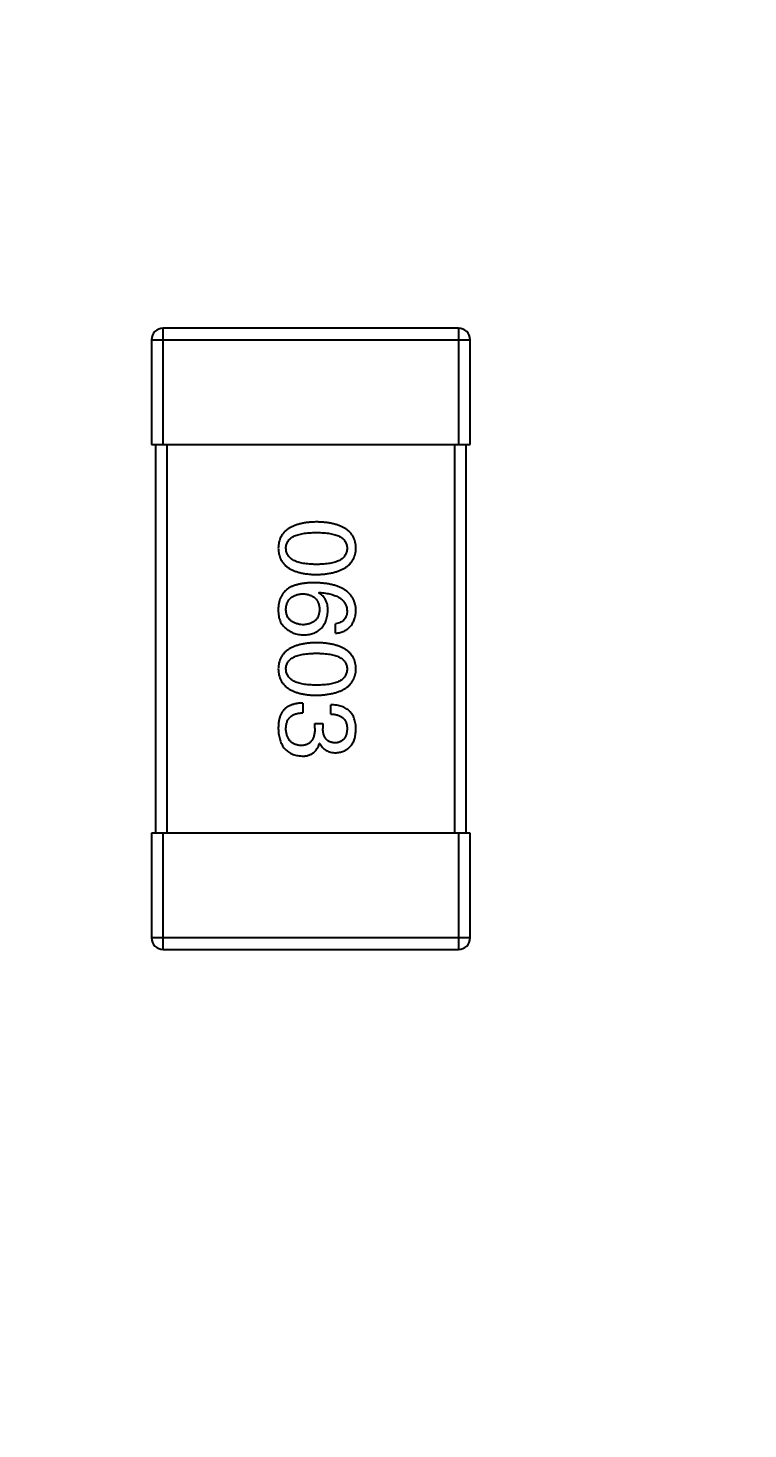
# Model space of a CAD drawing. Header units: millimetres. Extents: x 104 to 312, y 235 to 317.
# Drawn here: x 279.829 to 281.683, y 271.618 to 275.225 of the extents above; entities that cross this region are included whole.
import ezdxf

# ---------------------------------------------------------------- set-up
doc = ezdxf.new("R2010")
doc.units = ezdxf.units.MM
doc.header["$LTSCALE"] = 0.5
doc.header["$PDMODE"] = 3
doc.header["$PDSIZE"] = 0.3125
doc.linetypes.add('CENTER', pattern=[50.8, 31.75, -6.35, 6.35, -6.35])
doc.layers.get('0').update_dxf_attribs({"linetype": 'CONTINUOUS'})
doc.layers.get('Defpoints').update_dxf_attribs({"linetype": 'CONTINUOUS'})
doc.layers.add('dim', color=6, linetype='CONTINUOUS', lineweight=9)
doc.styles.add('Verdana', font='verdana.ttf', dxfattribs={"height": 2})
doc.dimstyles.new('aaaaaaaa 3.0', dxfattribs={"dimtxt": 2, "dimasz": 1.5, "dimexe": 1.25, "dimexo": 0.625, "dimtad": 1, "dimzin": 9, "dimdsep": 46, "dimtxsty": 'Verdana', "dimcen": 0, "dimadec": 1, "dimazin": 2, "dimtfac": 1, "dimtofl": 0, "dimtmove": 0, "dimatfit": 3, "dimfxl": 1, "dimlwd": 25, "dimlwe": 25, "dimarcsym": 0})

# ---------------------------------------------------------------- blocks, each defined once
blk = doc.blocks.new('*D35')
at = {"layer": 'Defpoints', "color": 0}
for p in [(274.8621, 292.0917), (302.3617, 271.0916), (310.9046, 271.0916)]:
    blk.add_point(p, dxfattribs=at)
at = {"layer": 'dim', "color": 0, "lineweight": 25}
for p, q in [((275.4871, 292.0917), (312.1546, 292.0917)), ((310.9046, 290.5917), (310.9046, 272.5916)), ((302.9867, 271.0916), (312.1546, 271.0916))]:
    blk.add_line(p, q, dxfattribs=at)
at = {"layer": 'dim', "color": 0}
for points in [[(311.1546, 290.5917), (310.6546, 290.5917), (310.9046, 292.0917)], [(310.6546, 272.5916), (311.1546, 272.5916), (310.9046, 271.0916)]]:
    blk.add_solid(points, dxfattribs=at)
at = {"layer": 'dim', "color": 0, "insert": (309.2587, 281.5916), "char_height": 2, "attachment_point": 5, "rotation": 90, "style": 'Verdana'}
blk.add_mtext('21', dxfattribs=at)

msp = doc.modelspace()

# ---------------------------------------------------------------- linework, layer by layer
at = {"linetype": 'Continuous'}
for p, q in [((280.1476, 274.4224), (280.1476, 274.1524)), ((280.1476, 274.4224), (280.9676, 274.4224)), ((280.1776, 274.1524), (280.1776, 274.4524)), ((280.9376, 274.4524), (280.1776, 274.4524)), ((280.9376, 274.4524), (280.9376, 274.1524)), ((280.9676, 274.1524), (280.9676, 274.4224)), ((280.1476, 274.1524), (280.9676, 274.1524)), ((280.1576, 274.1524), (280.1576, 273.1524)), ((280.1876, 273.1524), (280.1876, 274.1524)), ((280.9276, 274.1524), (280.9276, 273.1524)), ((280.9576, 273.1524), (280.9576, 274.1524)), ((280.5777, 273.7707), (280.5788, 273.7717)), ((280.6214, 273.6668), (280.6214, 273.6909)), ((280.5372, 273.4871), (280.5372, 273.462)), ((280.6094, 273.4587), (280.6094, 273.4827)), ((280.5678, 273.4346), (280.5886, 273.4346)), ((280.5678, 273.4226), (280.5678, 273.4346)), ((280.5886, 273.4346), (280.5886, 273.4215)), ((280.5809, 273.3833), (280.5798, 273.3833)), ((280.9676, 273.1524), (280.1476, 273.1524)), ((280.1476, 273.1524), (280.1476, 272.8824)), ((280.1776, 272.8524), (280.1776, 273.1524)), ((280.9376, 273.1524), (280.9376, 272.8524)), ((280.9676, 272.8824), (280.9676, 273.1524)), ((280.9676, 272.8824), (280.1476, 272.8824)), ((280.1776, 272.8524), (280.9376, 272.8524))]:
    msp.add_line(p, q, dxfattribs=at)
msp.add_circle((274.8618, 271.1524), 27.5, dxfattribs=at)
at = {"color": 1, "linetype": 'CENTER'}
msp.add_circle((274.8621, 271.0916), 21.0001, dxfattribs=at)
at = {"linetype": 'Continuous'}
for centre, radius, start, end in [((274.8618, 271.1524), 24.842, 307.50561, 229.18658), ((274.8618, 271.0917), 24.0421, 0.14603, 81.04123), ((280.1776, 274.4224), 0.03, 90, 180), ((280.9376, 274.4224), 0.03, 0, 90), ((280.1776, 272.8824), 0.03, 180, 270), ((280.9376, 272.8824), 0.03, 270, 0)]:
    msp.add_arc(centre, radius, start, end, dxfattribs=at)
for points, knots in [([(280.5722, 273.9534), (280.5683, 273.9533), (280.5606, 273.953), (280.5496, 273.952), (280.5393, 273.9505), (280.5297, 273.9485), (280.5209, 273.946), (280.5129, 273.943), (280.5055, 273.9396), (280.499, 273.9355), (280.4931, 273.9311), (280.4881, 273.9261), (280.4838, 273.9205), (280.4802, 273.9145), (280.4775, 273.908), (280.4754, 273.901), (280.4742, 273.8935), (280.474, 273.8883), (280.4738, 273.8856)], [0, 0, 0, 0, 0.087693, 0.170223, 0.247496, 0.319826, 0.387768, 0.451403, 0.511459, 0.568358, 0.622671, 0.675251, 0.726739, 0.778422, 0.830759, 0.884394, 0.940865, 1, 1, 1, 1]), ([(280.6738, 273.8856), (280.6737, 273.8883), (280.6735, 273.8935), (280.6722, 273.901), (280.67, 273.908), (280.6672, 273.9145), (280.6636, 273.9206), (280.6591, 273.9261), (280.6539, 273.9311), (280.6478, 273.9355), (280.6411, 273.9396), (280.6335, 273.943), (280.6252, 273.946), (280.6161, 273.9485), (280.6062, 273.9505), (280.5956, 273.952), (280.5841, 273.953), (280.5763, 273.9533), (280.5722, 273.9534)], [0, 0, 0, 0, 0.057911, 0.113262, 0.165956, 0.217443, 0.268511, 0.319665, 0.372, 0.426129, 0.483365, 0.543779, 0.607756, 0.676562, 0.749704, 0.827713, 0.911177, 1, 1, 1, 1]), ([(280.4935, 273.8856), (280.4936, 273.8873), (280.4937, 273.8905), (280.4946, 273.8951), (280.4961, 273.8994), (280.4984, 273.9034), (280.5011, 273.9071), (280.5046, 273.9104), (280.5086, 273.9134), (280.5133, 273.9161), (280.5185, 273.9185), (280.5244, 273.9206), (280.5309, 273.9222), (280.5379, 273.9237), (280.5456, 273.9248), (280.5539, 273.9255), (280.5629, 273.926), (280.569, 273.9261), (280.5722, 273.9261)], [0, 0, 0, 0, 0.049766, 0.097012, 0.143225, 0.188786, 0.235079, 0.282962, 0.333687, 0.387747, 0.445963, 0.508657, 0.576545, 0.649868, 0.72822, 0.812712, 0.903543, 1, 1, 1, 1]), ([(280.5722, 273.9261), (280.5754, 273.9261), (280.5815, 273.926), (280.5904, 273.9255), (280.5988, 273.9248), (280.6065, 273.9237), (280.6135, 273.9222), (280.62, 273.9206), (280.6259, 273.9185), (280.6311, 273.9161), (280.6358, 273.9134), (280.6398, 273.9105), (280.6432, 273.9071), (280.6461, 273.9034), (280.6482, 273.8994), (280.6498, 273.8951), (280.6507, 273.8905), (280.6508, 273.8873), (280.6509, 273.8856)], [0, 0, 0, 0, 0.096452, 0.187278, 0.271765, 0.350519, 0.423437, 0.491321, 0.554011, 0.612224, 0.666281, 0.717003, 0.764884, 0.811423, 0.856783, 0.902993, 0.950236, 1, 1, 1, 1]), ([(280.4738, 273.8856), (280.474, 273.883), (280.4742, 273.8778), (280.4754, 273.8703), (280.4775, 273.8633), (280.4802, 273.8568), (280.4838, 273.8508), (280.4881, 273.8452), (280.4932, 273.8402), (280.499, 273.8357), (280.5056, 273.8317), (280.5129, 273.8283), (280.5209, 273.8253), (280.5297, 273.8228), (280.5393, 273.8208), (280.5496, 273.8193), (280.5606, 273.8183), (280.5683, 273.818), (280.5722, 273.8179)], [0, 0, 0, 0, 0.059134, 0.115603, 0.169236, 0.221572, 0.273254, 0.32474, 0.377319, 0.431815, 0.488555, 0.548609, 0.612242, 0.680182, 0.75251, 0.829782, 0.91231, 1, 1, 1, 1]), ([(280.5722, 273.8441), (280.5691, 273.8441), (280.563, 273.8442), (280.5542, 273.8447), (280.546, 273.8455), (280.5383, 273.8466), (280.5313, 273.848), (280.5249, 273.8498), (280.519, 273.8519), (280.5138, 273.8544), (280.5091, 273.8571), (280.5051, 273.8602), (280.5016, 273.8636), (280.4988, 273.8674), (280.4965, 273.8715), (280.4948, 273.8759), (280.4938, 273.8807), (280.4936, 273.884), (280.4935, 273.8856)], [0, 0, 0, 0, 0.094834, 0.184067, 0.267029, 0.344713, 0.417334, 0.484367, 0.546941, 0.604717, 0.65953, 0.710539, 0.759381, 0.806382, 0.853027, 0.900623, 0.949121, 1, 1, 1, 1]), ([(280.5722, 273.8179), (280.5762, 273.8181), (280.584, 273.8184), (280.5953, 273.8195), (280.6059, 273.8212), (280.6157, 273.8232), (280.6247, 273.8257), (280.633, 273.8288), (280.6405, 273.8323), (280.6473, 273.8363), (280.6533, 273.8408), (280.6586, 273.8458), (280.6631, 273.8512), (280.6668, 273.8572), (280.6697, 273.8636), (280.6719, 273.8705), (280.6734, 273.8779), (280.6737, 273.883), (280.6738, 273.8856)], [0, 0, 0, 0, 0.088475, 0.171606, 0.249595, 0.322626, 0.391327, 0.455765, 0.516374, 0.573675, 0.628522, 0.681161, 0.732559, 0.783563, 0.83504, 0.887639, 0.942585, 1, 1, 1, 1]), ([(280.6509, 273.8856), (280.6508, 273.884), (280.6507, 273.8807), (280.6498, 273.8759), (280.6482, 273.8715), (280.6461, 273.8674), (280.6432, 273.8637), (280.6398, 273.8602), (280.6358, 273.8571), (280.6312, 273.8543), (280.6259, 273.8519), (280.62, 273.8498), (280.6135, 273.8481), (280.6065, 273.8466), (280.5988, 273.8455), (280.5905, 273.8447), (280.5815, 273.8442), (280.5754, 273.8441), (280.5722, 273.8441)], [0, 0, 0, 0, 0.050604, 0.098688, 0.145699, 0.191791, 0.238625, 0.286717, 0.337546, 0.391814, 0.449755, 0.512106, 0.579685, 0.652048, 0.730262, 0.814146, 0.904281, 1, 1, 1, 1]), ([(280.5001, 273.7827), (280.4981, 273.7812), (280.4941, 273.7783), (280.4889, 273.773), (280.4845, 273.7674), (280.4808, 273.7611), (280.4779, 273.7544), (280.4758, 273.7471), (280.4743, 273.7394), (280.474, 273.7341), (280.4738, 273.7313)], [0, 0, 0, 0, 0.125033, 0.246266, 0.36603, 0.485265, 0.606781, 0.732144, 0.862551, 1, 1, 1, 1]), ([(280.5678, 273.7969), (280.5643, 273.7969), (280.5574, 273.7968), (280.5474, 273.7961), (280.538, 273.795), (280.5292, 273.7934), (280.521, 273.7915), (280.5134, 273.7891), (280.5064, 273.7862), (280.5021, 273.7838), (280.5001, 273.7827)], [0, 0, 0, 0, 0.151498, 0.29521, 0.430242, 0.557137, 0.677306, 0.790845, 0.898111, 1, 1, 1, 1]), ([(280.6738, 273.7248), (280.6737, 273.7276), (280.6733, 273.7331), (280.6719, 273.7411), (280.6696, 273.7486), (280.6665, 273.7555), (280.6627, 273.762), (280.658, 273.7678), (280.6525, 273.7732), (280.6462, 273.7779), (280.6392, 273.7822), (280.6313, 273.7859), (280.6227, 273.7891), (280.6132, 273.7917), (280.603, 273.7939), (280.592, 273.7954), (280.5802, 273.7965), (280.572, 273.7968), (280.5678, 273.7969)], [0, 0, 0, 0, 0.058957, 0.115262, 0.16907, 0.221312, 0.273147, 0.324961, 0.377649, 0.432026, 0.488925, 0.549039, 0.612912, 0.680653, 0.753056, 0.830314, 0.912483, 1, 1, 1, 1]), ([(280.5788, 273.7717), (280.5816, 273.7715), (280.5871, 273.7711), (280.595, 273.7701), (280.6025, 273.7688), (280.6094, 273.7673), (280.6158, 273.7654), (280.6216, 273.7632), (280.6269, 273.7607), (280.6318, 273.758), (280.636, 273.7548), (280.6398, 273.7515), (280.643, 273.7478), (280.6456, 273.7437), (280.6478, 273.7394), (280.6493, 273.7348), (280.6505, 273.7299), (280.6508, 273.7265), (280.6509, 273.7248)], [0, 0, 0, 0, 0.089218, 0.173709, 0.252753, 0.326963, 0.397099, 0.462534, 0.524018, 0.582178, 0.637235, 0.689955, 0.741228, 0.791618, 0.841661, 0.892925, 0.945259, 1, 1, 1, 1]), ([(280.4935, 273.7269), (280.4936, 273.7285), (280.4937, 273.7316), (280.4944, 273.7361), (280.4953, 273.7404), (280.4966, 273.7443), (280.4982, 273.7479), (280.5001, 273.7512), (280.5023, 273.7543), (280.505, 273.757), (280.5078, 273.7595), (280.5111, 273.7616), (280.5147, 273.7636), (280.5186, 273.7651), (280.5228, 273.7664), (280.5273, 273.7674), (280.5321, 273.7681), (280.5355, 273.7684), (280.5372, 273.7685)], [0, 0, 0, 0, 0.070403, 0.137196, 0.200053, 0.260887, 0.31876, 0.37535, 0.430743, 0.485927, 0.541678, 0.598832, 0.657726, 0.719441, 0.783504, 0.851852, 0.923533, 1, 1, 1, 1]), ([(280.5372, 273.7685), (280.5389, 273.7684), (280.5422, 273.7681), (280.5469, 273.7675), (280.5513, 273.7664), (280.5554, 273.7652), (280.5592, 273.7637), (280.5627, 273.7618), (280.5659, 273.7597), (280.5687, 273.7573), (280.5712, 273.7546), (280.5734, 273.7516), (280.5753, 273.7484), (280.5768, 273.7449), (280.5781, 273.7411), (280.579, 273.737), (280.5796, 273.7326), (280.5798, 273.7296), (280.5798, 273.728)], [0, 0, 0, 0, 0.076072, 0.148369, 0.216753, 0.281358, 0.342792, 0.401604, 0.458929, 0.514444, 0.569818, 0.625343, 0.681554, 0.739608, 0.800134, 0.863477, 0.929547, 1, 1, 1, 1]), ([(280.6017, 273.7248), (280.6016, 273.7274), (280.6015, 273.7325), (280.6004, 273.7398), (280.5985, 273.7465), (280.5959, 273.7526), (280.5925, 273.7581), (280.5883, 273.763), (280.5833, 273.7672), (280.5796, 273.7695), (280.5777, 273.7707)], [0, 0, 0, 0, 0.144617, 0.279572, 0.40596, 0.526097, 0.64389, 0.760003, 0.877724, 1, 1, 1, 1]), ([(280.4738, 273.7313), (280.4738, 273.7285), (280.4737, 273.7231), (280.4743, 273.7153), (280.4755, 273.7081), (280.4772, 273.7016), (280.4796, 273.6957), (280.4825, 273.6905), (280.486, 273.6859), (280.4888, 273.6834), (280.4902, 273.6821)], [0, 0, 0, 0, 0.156782, 0.301945, 0.436395, 0.561474, 0.678489, 0.78853, 0.894967, 1, 1, 1, 1]), ([(280.5383, 273.6887), (280.5366, 273.6888), (280.5332, 273.689), (280.5284, 273.6897), (280.5238, 273.6906), (280.5196, 273.6918), (280.5156, 273.6932), (280.5121, 273.695), (280.5088, 273.697), (280.5058, 273.6993), (280.5031, 273.7018), (280.5008, 273.7046), (280.4987, 273.7077), (280.497, 273.711), (280.4957, 273.7146), (280.4946, 273.7185), (280.4939, 273.7226), (280.4936, 273.7255), (280.4935, 273.7269)], [0, 0, 0, 0, 0.078863, 0.153308, 0.223539, 0.289857, 0.35341, 0.413572, 0.471721, 0.528235, 0.584279, 0.638781, 0.69466, 0.751251, 0.809198, 0.869697, 0.933318, 1, 1, 1, 1]), ([(280.5798, 273.728), (280.5798, 273.7265), (280.5796, 273.7236), (280.579, 273.7194), (280.5781, 273.7154), (280.5769, 273.7117), (280.5754, 273.7082), (280.5736, 273.7051), (280.5714, 273.7022), (280.569, 273.6995), (280.5662, 273.6972), (280.5631, 273.6951), (280.5597, 273.6934), (280.556, 273.6919), (280.552, 273.6907), (280.5477, 273.6897), (280.5431, 273.689), (280.5399, 273.6888), (280.5383, 273.6887)], [0, 0, 0, 0, 0.069884, 0.136529, 0.199638, 0.259844, 0.317774, 0.374356, 0.430026, 0.485148, 0.5409, 0.597889, 0.657472, 0.718614, 0.783613, 0.85129, 0.923712, 1, 1, 1, 1]), ([(280.5394, 273.6625), (280.5418, 273.6626), (280.5463, 273.6628), (280.553, 273.6638), (280.5592, 273.6652), (280.565, 273.667), (280.5704, 273.6693), (280.5753, 273.6722), (280.5799, 273.6753), (280.584, 273.6791), (280.5877, 273.6832), (280.591, 273.6878), (280.5938, 273.6929), (280.5963, 273.6984), (280.5983, 273.7043), (280.5999, 273.7107), (280.601, 273.7176), (280.6015, 273.7223), (280.6017, 273.7248)], [0, 0, 0, 0, 0.071527, 0.139094, 0.20346, 0.264939, 0.323904, 0.381383, 0.437591, 0.493343, 0.549401, 0.606085, 0.664838, 0.725424, 0.788712, 0.855452, 0.925772, 1, 1, 1, 1]), ([(280.6509, 273.7248), (280.6508, 273.7225), (280.6507, 273.7182), (280.6492, 273.712), (280.6469, 273.7066), (280.6436, 273.7019), (280.6394, 273.698), (280.6342, 273.6948), (280.6281, 273.6924), (280.6237, 273.6914), (280.6214, 273.6909)], [0, 0, 0, 0, 0.136586, 0.261496, 0.378089, 0.490612, 0.605522, 0.725767, 0.8561, 1, 1, 1, 1]), ([(280.6214, 273.6668), (280.6234, 273.6671), (280.6273, 273.6676), (280.6329, 273.6689), (280.6382, 273.6704), (280.6431, 273.6724), (280.6477, 273.6747), (280.6518, 273.6775), (280.6557, 273.6805), (280.6592, 273.684), (280.6623, 273.6878), (280.665, 273.692), (280.6674, 273.6966), (280.6694, 273.7015), (280.6711, 273.7068), (280.6724, 273.7125), (280.6733, 273.7185), (280.6737, 273.7226), (280.6738, 273.7248)], [0, 0, 0, 0, 0.06947, 0.136096, 0.199592, 0.260665, 0.319672, 0.377156, 0.433415, 0.489984, 0.546535, 0.604276, 0.663499, 0.725182, 0.788953, 0.855683, 0.926216, 1, 1, 1, 1]), ([(280.4902, 273.6821), (280.492, 273.6806), (280.4954, 273.6775), (280.501, 273.6734), (280.5068, 273.6701), (280.5128, 273.6672), (280.5192, 273.6651), (280.5257, 273.6636), (280.5325, 273.6627), (280.5371, 273.6625), (280.5394, 273.6625)], [0, 0, 0, 0, 0.129393, 0.255335, 0.378531, 0.500878, 0.622934, 0.746191, 0.87096, 1, 1, 1, 1]), ([(280.5722, 273.6425), (280.5683, 273.6424), (280.5606, 273.6421), (280.5496, 273.6411), (280.5393, 273.6397), (280.5297, 273.6376), (280.5209, 273.6351), (280.5129, 273.6321), (280.5055, 273.6287), (280.499, 273.6247), (280.4931, 273.6202), (280.4881, 273.6152), (280.4838, 273.6097), (280.4802, 273.6036), (280.4775, 273.5971), (280.4754, 273.5901), (280.4742, 273.5826), (280.474, 273.5774), (280.4738, 273.5748)], [0, 0, 0, 0, 0.087693, 0.170223, 0.247496, 0.319826, 0.387768, 0.451403, 0.511459, 0.568358, 0.622671, 0.675251, 0.726739, 0.778422, 0.830759, 0.884394, 0.940865, 1, 1, 1, 1]), ([(280.6738, 273.5748), (280.6737, 273.5774), (280.6735, 273.5826), (280.6722, 273.5901), (280.67, 273.5971), (280.6672, 273.6037), (280.6636, 273.6097), (280.6591, 273.6152), (280.6539, 273.6202), (280.6478, 273.6247), (280.6411, 273.6287), (280.6335, 273.6321), (280.6252, 273.6352), (280.6161, 273.6376), (280.6062, 273.6397), (280.5956, 273.6411), (280.5841, 273.6421), (280.5763, 273.6424), (280.5722, 273.6425)], [0, 0, 0, 0, 0.057911, 0.113262, 0.165956, 0.217443, 0.268511, 0.319665, 0.372, 0.426129, 0.483365, 0.543779, 0.607756, 0.676562, 0.749704, 0.827713, 0.911177, 1, 1, 1, 1]), ([(280.4935, 273.5748), (280.4936, 273.5764), (280.4937, 273.5796), (280.4946, 273.5842), (280.4961, 273.5886), (280.4984, 273.5925), (280.5011, 273.5962), (280.5046, 273.5996), (280.5086, 273.6026), (280.5133, 273.6052), (280.5185, 273.6076), (280.5244, 273.6097), (280.5309, 273.6113), (280.5379, 273.6128), (280.5456, 273.6139), (280.5539, 273.6146), (280.5629, 273.6151), (280.569, 273.6152), (280.5722, 273.6152)], [0, 0, 0, 0, 0.049766, 0.097012, 0.143225, 0.188786, 0.235079, 0.282962, 0.333687, 0.387747, 0.445963, 0.508657, 0.576545, 0.649868, 0.72822, 0.812712, 0.903543, 1, 1, 1, 1]), ([(280.5722, 273.6152), (280.5754, 273.6152), (280.5815, 273.6151), (280.5904, 273.6146), (280.5988, 273.6139), (280.6065, 273.6128), (280.6135, 273.6113), (280.62, 273.6097), (280.6259, 273.6076), (280.6311, 273.6052), (280.6358, 273.6026), (280.6398, 273.5996), (280.6432, 273.5962), (280.6461, 273.5926), (280.6482, 273.5886), (280.6498, 273.5843), (280.6507, 273.5796), (280.6508, 273.5764), (280.6509, 273.5748)], [0, 0, 0, 0, 0.096452, 0.187278, 0.271765, 0.350519, 0.423437, 0.491321, 0.554011, 0.612224, 0.666281, 0.717003, 0.764884, 0.811423, 0.856783, 0.902993, 0.950236, 1, 1, 1, 1]), ([(280.4738, 273.5748), (280.474, 273.5721), (280.4742, 273.567), (280.4754, 273.5594), (280.4775, 273.5524), (280.4802, 273.5459), (280.4838, 273.5399), (280.4881, 273.5344), (280.4932, 273.5294), (280.499, 273.5249), (280.5056, 273.5209), (280.5129, 273.5174), (280.5209, 273.5144), (280.5297, 273.5119), (280.5393, 273.5099), (280.5496, 273.5084), (280.5606, 273.5074), (280.5683, 273.5072), (280.5722, 273.507)], [0, 0, 0, 0, 0.059134, 0.115603, 0.169236, 0.221572, 0.273254, 0.32474, 0.377319, 0.431815, 0.488555, 0.548609, 0.612242, 0.680182, 0.75251, 0.829782, 0.91231, 1, 1, 1, 1]), ([(280.5722, 273.5333), (280.5691, 273.5333), (280.563, 273.5333), (280.5542, 273.5338), (280.546, 273.5346), (280.5383, 273.5357), (280.5313, 273.5372), (280.5249, 273.539), (280.519, 273.541), (280.5138, 273.5435), (280.5091, 273.5463), (280.5051, 273.5494), (280.5016, 273.5528), (280.4988, 273.5565), (280.4965, 273.5606), (280.4948, 273.5651), (280.4938, 273.5698), (280.4936, 273.5731), (280.4935, 273.5748)], [0, 0, 0, 0, 0.094834, 0.184067, 0.267029, 0.344713, 0.417334, 0.484367, 0.546941, 0.604717, 0.65953, 0.710539, 0.759381, 0.806382, 0.853027, 0.900623, 0.949121, 1, 1, 1, 1]), ([(280.5722, 273.507), (280.5762, 273.5072), (280.584, 273.5075), (280.5953, 273.5087), (280.6059, 273.5103), (280.6157, 273.5123), (280.6247, 273.5149), (280.633, 273.5179), (280.6405, 273.5214), (280.6473, 273.5254), (280.6533, 273.5299), (280.6586, 273.5349), (280.6631, 273.5404), (280.6668, 273.5463), (280.6697, 273.5528), (280.6719, 273.5597), (280.6734, 273.5671), (280.6737, 273.5722), (280.6738, 273.5748)], [0, 0, 0, 0, 0.088475, 0.171606, 0.249595, 0.322626, 0.391327, 0.455765, 0.516374, 0.573675, 0.628522, 0.681161, 0.732559, 0.783563, 0.83504, 0.887639, 0.942585, 1, 1, 1, 1]), ([(280.6509, 273.5748), (280.6508, 273.5731), (280.6507, 273.5698), (280.6498, 273.5651), (280.6482, 273.5606), (280.6461, 273.5565), (280.6432, 273.5528), (280.6398, 273.5493), (280.6358, 273.5463), (280.6312, 273.5435), (280.6259, 273.5411), (280.62, 273.5389), (280.6135, 273.5372), (280.6065, 273.5357), (280.5988, 273.5346), (280.5905, 273.5338), (280.5815, 273.5333), (280.5754, 273.5333), (280.5722, 273.5333)], [0, 0, 0, 0, 0.050604, 0.098688, 0.145699, 0.191791, 0.238625, 0.286717, 0.337546, 0.391814, 0.449755, 0.512106, 0.579685, 0.652048, 0.730262, 0.814146, 0.904281, 1, 1, 1, 1]), ([(280.5372, 273.4871), (280.5354, 273.487), (280.532, 273.4869), (280.5268, 273.4865), (280.522, 273.4858), (280.5173, 273.4849), (280.5129, 273.4838), (280.5088, 273.4825), (280.5049, 273.481), (280.5012, 273.4792), (280.4977, 273.4773), (280.4945, 273.4751), (280.4915, 273.4727), (280.4888, 273.4701), (280.4863, 273.4673), (280.4841, 273.4643), (280.4821, 273.4611), (280.4809, 273.4588), (280.4804, 273.4576)], [0, 0, 0, 0, 0.078937, 0.154495, 0.226898, 0.296844, 0.363348, 0.427781, 0.48946, 0.549586, 0.607902, 0.664733, 0.720805, 0.776157, 0.831175, 0.886736, 0.943094, 1, 1, 1, 1]), ([(280.6738, 273.4193), (280.6738, 273.4219), (280.6736, 273.4268), (280.6727, 273.4338), (280.6714, 273.4405), (280.6695, 273.4466), (280.6672, 273.4523), (280.6644, 273.4575), (280.6611, 273.4622), (280.6572, 273.4664), (280.653, 273.4702), (280.6481, 273.4734), (280.6428, 273.4762), (280.6371, 273.4785), (280.6308, 273.4803), (280.6241, 273.4816), (280.6169, 273.4825), (280.6119, 273.4827), (280.6094, 273.4827)], [0, 0, 0, 0, 0.073232, 0.142595, 0.207997, 0.270074, 0.329156, 0.386529, 0.441846, 0.496976, 0.551877, 0.607941, 0.665637, 0.725446, 0.788542, 0.855101, 0.925196, 1, 1, 1, 1]), ([(280.4804, 273.4576), (280.4799, 273.4565), (280.4788, 273.4541), (280.4775, 273.4504), (280.4763, 273.4463), (280.4755, 273.4419), (280.4747, 273.4373), (280.4742, 273.4323), (280.4739, 273.427), (280.4739, 273.4234), (280.4738, 273.4215)], [0, 0, 0, 0, 0.101955, 0.208983, 0.322698, 0.44339, 0.570851, 0.70629, 0.84885, 1, 1, 1, 1]), ([(280.4935, 273.4204), (280.4935, 273.4221), (280.4936, 273.4253), (280.4941, 273.4299), (280.495, 273.4342), (280.4962, 273.4382), (280.4977, 273.4419), (280.4996, 273.4453), (280.5018, 273.4483), (280.5044, 273.4511), (280.5073, 273.4535), (280.5106, 273.4557), (280.5142, 273.4575), (280.5181, 273.4591), (280.5224, 273.4603), (280.5271, 273.4611), (280.532, 273.4618), (280.5355, 273.4619), (280.5372, 273.462)], [0, 0, 0, 0, 0.071272, 0.13882, 0.201858, 0.262757, 0.320043, 0.376709, 0.431462, 0.486034, 0.541209, 0.597703, 0.65589, 0.717768, 0.782056, 0.850407, 0.92277, 1, 1, 1, 1]), ([(280.6094, 273.4587), (280.611, 273.4586), (280.6143, 273.4585), (280.619, 273.4579), (280.6234, 273.4571), (280.6275, 273.456), (280.6312, 273.4546), (280.6346, 273.4529), (280.6378, 273.4509), (280.6405, 273.4486), (280.643, 273.4461), (280.6451, 273.4433), (280.6469, 273.4401), (280.6484, 273.4367), (280.6495, 273.4331), (280.6503, 273.4291), (280.6508, 273.4249), (280.6509, 273.4219), (280.6509, 273.4204)], [0, 0, 0, 0, 0.078134, 0.15164, 0.221358, 0.286689, 0.348614, 0.407697, 0.464247, 0.520153, 0.574432, 0.629291, 0.684538, 0.742032, 0.801329, 0.863637, 0.930123, 1, 1, 1, 1]), ([(280.4738, 273.4215), (280.474, 273.4188), (280.4742, 273.4135), (280.4751, 273.4057), (280.4766, 273.3985), (280.4784, 273.3918), (280.4806, 273.3855), (280.4834, 273.3798), (280.4865, 273.3746), (280.4901, 273.3698), (280.4942, 273.3656), (280.4987, 273.3619), (280.5037, 273.3587), (280.5091, 273.356), (280.515, 273.3538), (280.5213, 273.3522), (280.528, 273.351), (280.5326, 273.3507), (280.535, 273.3505)], [0, 0, 0, 0, 0.078078, 0.151942, 0.221594, 0.28726, 0.350176, 0.409768, 0.467648, 0.523784, 0.578904, 0.634014, 0.689819, 0.746826, 0.805875, 0.867063, 0.931764, 1, 1, 1, 1]), ([(280.5318, 273.3778), (280.5303, 273.3779), (280.5274, 273.3781), (280.5233, 273.3789), (280.5194, 273.3799), (280.5159, 273.3812), (280.5125, 273.3829), (280.5094, 273.3847), (280.5067, 273.387), (280.5041, 273.3895), (280.5018, 273.3924), (280.4998, 273.3955), (280.4981, 273.3989), (280.4966, 273.4027), (280.4955, 273.4067), (280.4945, 273.411), (280.4938, 273.4156), (280.4936, 273.4188), (280.4935, 273.4204)], [0, 0, 0, 0, 0.068514, 0.133941, 0.195994, 0.255362, 0.312994, 0.369441, 0.424687, 0.480522, 0.537148, 0.594801, 0.654411, 0.716817, 0.781981, 0.850498, 0.923306, 1, 1, 1, 1]), ([(280.5678, 273.4226), (280.5678, 273.4208), (280.5678, 273.4173), (280.5673, 273.4122), (280.5667, 273.4075), (280.5656, 273.4031), (280.5644, 273.399), (280.5629, 273.3953), (280.561, 273.392), (280.5589, 273.389), (280.5565, 273.3864), (280.5538, 273.3841), (280.5508, 273.3821), (280.5475, 273.3805), (280.544, 273.3793), (280.5402, 273.3784), (280.536, 273.3779), (280.5332, 273.3778), (280.5318, 273.3778)], [0, 0, 0, 0, 0.082495, 0.159728, 0.232496, 0.300725, 0.365163, 0.425859, 0.483728, 0.538892, 0.592921, 0.646195, 0.699968, 0.754746, 0.811387, 0.870806, 0.933482, 1, 1, 1, 1]), ([(280.6203, 273.3844), (280.619, 273.3844), (280.6166, 273.3846), (280.6131, 273.3851), (280.6099, 273.3859), (280.6068, 273.387), (280.604, 273.3884), (280.6015, 273.3901), (280.5991, 273.392), (280.597, 273.3942), (280.5951, 273.3967), (280.5935, 273.3994), (280.5921, 273.4024), (280.5909, 273.4057), (280.59, 273.4093), (280.5893, 273.4131), (280.5888, 273.4172), (280.5886, 273.4201), (280.5886, 273.4215)], [0, 0, 0, 0, 0.067741, 0.131599, 0.192143, 0.249977, 0.306453, 0.361639, 0.416449, 0.471489, 0.527582, 0.584873, 0.644974, 0.70814, 0.77492, 0.845909, 0.920585, 1, 1, 1, 1]), ([(280.6509, 273.4204), (280.6508, 273.4191), (280.6507, 273.4164), (280.6502, 273.4125), (280.6495, 273.4089), (280.6486, 273.4055), (280.6475, 273.4024), (280.6461, 273.3995), (280.6446, 273.3968), (280.6427, 273.3945), (280.6407, 273.3923), (280.6384, 273.3904), (280.636, 273.3888), (280.6333, 273.3874), (280.6303, 273.3863), (280.6272, 273.3854), (280.6238, 273.3847), (280.6215, 273.3845), (280.6203, 273.3844)], [0, 0, 0, 0, 0.078051, 0.151197, 0.220412, 0.286742, 0.34933, 0.409464, 0.467368, 0.52298, 0.578639, 0.633998, 0.690142, 0.746855, 0.805868, 0.867776, 0.932345, 1, 1, 1, 1]), ([(280.6225, 273.3592), (280.6245, 273.3594), (280.6283, 273.3597), (280.634, 273.3608), (280.6392, 273.3623), (280.6441, 273.3641), (280.6486, 273.3664), (280.6528, 273.3692), (280.6566, 273.3723), (280.66, 273.3759), (280.663, 273.3799), (280.6657, 273.3843), (280.668, 273.3891), (280.6699, 273.3944), (280.6715, 273.4), (280.6726, 273.4061), (280.6735, 273.4126), (280.6737, 273.417), (280.6738, 273.4193)], [0, 0, 0, 0, 0.067521, 0.132139, 0.193339, 0.252064, 0.309083, 0.364848, 0.420021, 0.475612, 0.532002, 0.589602, 0.649896, 0.712634, 0.778603, 0.848416, 0.922155, 1, 1, 1, 1]), ([(280.535, 273.3505), (280.5365, 273.3505), (280.5393, 273.3505), (280.5433, 273.351), (280.5472, 273.3515), (280.5509, 273.3525), (280.5544, 273.3536), (280.5577, 273.355), (280.5608, 273.3567), (280.5638, 273.3586), (280.5665, 273.3608), (280.569, 273.3633), (280.5713, 273.366), (280.5734, 273.3689), (280.5753, 273.3722), (280.5771, 273.3756), (280.5786, 273.3794), (280.5794, 273.382), (280.5798, 273.3833)], [0, 0, 0, 0, 0.071215, 0.138707, 0.20396, 0.266995, 0.327734, 0.387609, 0.445602, 0.503345, 0.561136, 0.618597, 0.677672, 0.738255, 0.799989, 0.863961, 0.930555, 1, 1, 1, 1]), ([(280.5809, 273.3833), (280.5819, 273.3814), (280.5838, 273.3776), (280.5875, 273.3727), (280.5918, 273.3685), (280.5967, 273.3651), (280.6023, 273.3625), (280.6085, 273.3606), (280.6153, 273.3594), (280.62, 273.3593), (280.6225, 273.3592)], [0, 0, 0, 0, 0.125227, 0.244792, 0.361427, 0.478215, 0.59667, 0.722058, 0.856314, 1, 1, 1, 1])]:
    msp.add_open_spline(points, degree=3, knots=knots, dxfattribs=at)

# ---------------------------------------------------------------- dimensions: what is measured, and where the dimension line sits
at = {"layer": 'dim'}
dim = msp.add_linear_dim(base=(310.9046, 271.0916), p1=(274.8621, 292.0917), p2=(302.3617, 271.0916), angle=90, dimstyle='aaaaaaaa 3.0', dxfattribs=at)
dim.commit()
dim.dimension.update_dxf_attribs({"geometry": '*D35', "text_midpoint": (309.2587, 281.5916)})

doc.saveas('drawing.dxf')
